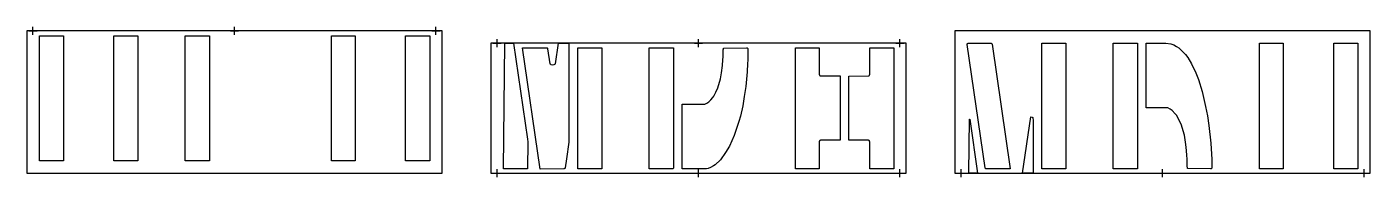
# Model space of a CAD drawing. Header units: inches. Extents: x 0 to 330, y -1 to 36.
import ezdxf

# ---------------------------------------------------------------- set-up
doc = ezdxf.new("R2010")
doc.units = ezdxf.units.IN
doc.header["$MEASUREMENT"] = 0
doc.layers.add('CUT', color=1, linetype='Continuous')
doc.layers.add('REG', color=5, linetype='Continuous')

msp = doc.modelspace()

# ---------------------------------------------------------------- linework, layer by layer
at = {"layer": 'CUT'}
for points in [[(8.79, 3.01), (8.1, 3), (3.09, 3.01), (3.09, 33.81), (3.5, 33.79), (3.71, 33.81), (9.03, 33.81), (9.03, 3)], [(22.26, 3), (21.57, 3.01), (21.33, 3), (21.33, 33.81), (26.66, 33.81), (26.85, 33.8), (27.27, 33.81), (27.27, 3.01)], [(39.83, 3), (39.15, 3.01), (38.91, 3), (38.91, 33.81), (44.21, 33.81), (44.41, 33.8), (44.86, 33.81), (44.86, 3.01)], [(75.68, 3), (75.06, 3.01), (74.82, 3), (74.82, 33.81), (80.04, 33.81), (80.21, 33.8), (80.68, 33.81), (80.68, 3.01)], [(99.01, 3), (98.77, 3.01), (98.08, 3), (93.06, 3.01), (93.06, 33.81), (93.48, 33.79), (93.68, 33.81), (99.01, 33.81)], [(123.04, 7.66), (123.03, 1.06), (117.09, 1.06), (117.44, 32), (119.56, 32), (123.02, 8.32)], [(127.84, 30.79), (127.88, 30.75), (127.92, 30.68), (127.94, 30.62), (128.48, 26.89), (128.64, 26.78), (128.74, 26.72), (129.13, 26.65), (129.58, 26.71), (129.73, 26.79), (129.88, 26.87), (130.62, 32), (133.19, 32), (133.19, 8.26), (133.15, 7.6), (132.56, 3.51), (132.25, 1.31), (132.22, 1.23), (132.18, 1.16), (132.12, 1.1), (132.05, 1.07), (132, 1.05), (131.95, 1.05), (126.14, 1.01), (121.79, 30.86), (127.18, 30.87), (127.6, 30.86), (127.71, 30.86), (127.78, 30.83)], [(141.28, 1.05), (141.04, 1.06), (140.37, 1.05), (135.34, 1.06), (135.34, 30.86), (135.58, 30.86), (135.79, 30.85), (135.98, 30.87), (141.28, 30.86)], [(158.86, 1.29), (158.84, 1.25), (158.82, 1.2), (158.8, 1.16), (158.76, 1.12), (158.72, 1.09), (158.67, 1.07), (158.62, 1.06), (158.52, 1.06), (157.92, 1.05), (152.92, 1.06), (152.92, 30.86), (153.17, 30.86), (153.27, 30.86), (153.36, 30.85), (153.57, 30.87), (158.86, 30.86), (158.86, 1.34)], [(168.04, 18), (168.53, 18.59), (168.76, 18.95), (169.3, 19.96), (169.76, 21), (170.39, 23.21), (170.66, 24.7), (170.91, 26.52), (170.99, 27.86), (171.07, 28.64), (171.09, 30.32), (171.14, 30.57), (171.15, 30.73), (176.82, 30.87), (176.89, 30.86), (176.96, 30.83), (177.03, 30.78), (177.08, 30.72), (177.11, 30.64), (177.12, 30.56), (177.11, 30.27), (177.1, 28.27), (177.09, 27.8), (177.01, 27.01), (176.94, 24.9), (176.61, 21.33), (176.26, 18.84), (175.86, 16.59), (175.3, 14.02), (174.9, 12.74), (174.63, 11.68), (173.8, 9.27), (172.59, 6.67), (171.68, 5.05), (170.41, 3.3), (169.09, 2.05), (168.69, 1.78), (167.94, 1.36), (167.36, 1.16), (166.95, 1.08), (166.62, 1.05), (161.73, 1.05), (161.41, 1.07), (161.31, 1.07), (161.01, 1.06), (161.01, 16.95), (166.55, 16.95), (167.06, 17.24), (167.58, 17.58)], [(194.7, 24.16), (194.72, 24.11), (194.76, 24.05), (194.81, 24), (194.88, 23.95), (194.96, 23.92), (195.03, 23.91), (199.8, 23.91), (199.8, 8.09), (195.04, 8.09), (194.95, 8.08), (194.88, 8.05), (194.81, 8), (194.76, 7.94), (194.72, 7.89), (194.7, 7.84), (194.69, 7.79), (194.69, 7.73), (194.69, 1.06), (194.36, 1.07), (193.98, 1.05), (188.83, 1.05), (188.83, 30.87), (194.69, 30.87), (194.69, 24.27), (194.69, 24.21)], [(207.01, 24.06), (207.03, 24.11), (207.05, 24.15), (207.06, 24.21), (207.07, 24.26), (207.07, 30.87), (213.01, 30.87), (213.01, 1.06), (207.95, 1.05), (207.31, 1.06), (207.07, 1.05), (207.07, 7.74), (207.06, 7.8), (207.05, 7.85), (207.03, 7.9), (207, 7.95), (206.95, 8), (206.88, 8.05), (206.8, 8.08), (206.73, 8.09), (201.95, 8.09), (201.95, 23.89), (206.74, 23.92), (206.81, 23.93), (206.89, 23.96), (206.95, 24)], [(231.11, 31.89), (231.15, 31.92), (231.2, 31.95), (231.25, 31.97), (231.36, 31.97), (231.82, 32), (236.8, 31.99), (236.85, 31.99), (236.9, 31.97), (236.95, 31.95), (236.99, 31.93), (237.02, 31.89), (237.06, 31.86), (237.08, 31.82), (237.1, 31.77), (237.12, 31.71), (241.59, 1.03), (241.34, 1.03), (241.09, 1.04), (240.84, 1.02), (235.74, 1.03), (235.69, 1.03), (235.65, 1.04), (235.6, 1.06), (235.57, 1.08), (235.53, 1.11), (235.5, 1.15), (235.47, 1.18), (235.45, 1.23), (235.44, 1.29), (231.01, 31.61), (231.01, 31.65), (231.02, 31.71), (231.03, 31.76), (231.05, 31.81), (231.08, 31.85)], [(254.67, 1.02), (249.34, 1.03), (249.34, 32), (249.58, 31.99), (250.29, 32), (250.29, 32), (255.29, 31.99), (255.29, 1.03), (254.86, 1.04)], [(267.55, 1.02), (267.34, 1.04), (266.92, 1.03), (266.92, 31.99), (271.95, 32), (272.63, 31.99), (272.87, 32), (272.87, 1.03)], [(281.07, 31.8), (281.79, 31.56), (282.46, 31.18), (283.02, 30.81), (284.28, 29.64), (284.65, 29.2), (285.19, 28.46), (286.15, 26.86), (287.17, 24.69), (287.81, 23), (288.73, 20.08), (289.6, 16.39), (290.04, 14.08), (290.4, 11.71), (290.87, 7.35), (291.11, 3.34), (291.11, 1.62), (291.13, 1.31), (291.11, 1.23), (291.08, 1.16), (291.03, 1.1), (290.96, 1.06), (290.89, 1.03), (290.82, 1.02), (285.15, 1.16), (285.13, 1.35), (285.09, 1.57), (285.08, 3.48), (284.99, 4.31), (284.92, 5.55), (284.74, 7.05), (284.37, 9.3), (283.58, 12.02), (282.81, 13.62), (282.51, 14.16), (282.14, 14.6), (281.34, 15.42), (280.86, 15.73), (280.3, 16.1), (275.01, 16.1), (275.01, 31.99), (275.31, 31.97), (275.45, 31.98), (275.78, 32), (279.81, 31.99)], [(303.47, 1.02), (303.3, 1.04), (303.08, 1.03), (302.83, 1.03), (302.83, 31.99), (307.82, 32), (308.45, 31.99), (308.69, 32), (308.69, 1.03)], [(327.02, 32), (327.02, 1.03), (321.71, 1.02), (321.54, 1.04), (321.32, 1.03), (321.07, 1.03), (321.07, 31.99), (326.06, 32), (326.78, 31.99)], [(231.6, 13.27), (231.63, 13.27), (233.57, 0), (231.45, 0)], [(246.62, 13.83), (246.99, 13.77), (247.12, 13.65), (247.17, 13.46), (247.19, 13.08), (247.2, 0), (244.62, 0)]]:
    msp.add_lwpolyline(points, close=True, dxfattribs=at)
at = {"layer": 'REG'}
for points in [[(0, 0), (102.01, 0), (102.01, 35), (0, 35)], [(228.01, 0), (330.02, 0), (330.02, 35), (228.01, 35)], [(114.01, 0), (216.01, 0), (216.01, 32), (114.01, 32)]]:
    msp.add_lwpolyline(points, close=True, dxfattribs=at)
for points in [[(0.5, 35), (2.5, 35)], [(1.5, 34), (1.5, 36)], [(50, 35), (52, 35)], [(51, 34), (51, 36)], [(99.51, 35), (101.51, 35)], [(100.51, 34), (100.51, 36)], [(114.51, 32), (116.51, 32)], [(115.51, 31), (115.51, 33)], [(164.01, 32), (166.01, 32)], [(165.01, 31), (165.01, 33)], [(213.51, 32), (215.51, 32)], [(214.51, 31), (214.51, 33)], [(114.51, 0), (116.51, 0)], [(115.51, -1), (115.51, 1)], [(164.01, 0), (166.01, 0)], [(165.01, -1), (165.01, 1)], [(213.51, 0), (215.51, 0)], [(214.51, -1), (214.51, 1)], [(228.51, 0), (230.51, 0)], [(229.51, -1), (229.51, 1)], [(278.01, 0), (280.01, 0)], [(279.01, -1), (279.01, 1)], [(327.52, 0), (329.52, 0)], [(328.52, -1), (328.52, 1)]]:
    msp.add_lwpolyline(points, dxfattribs=at)

doc.saveas('drawing.dxf')
